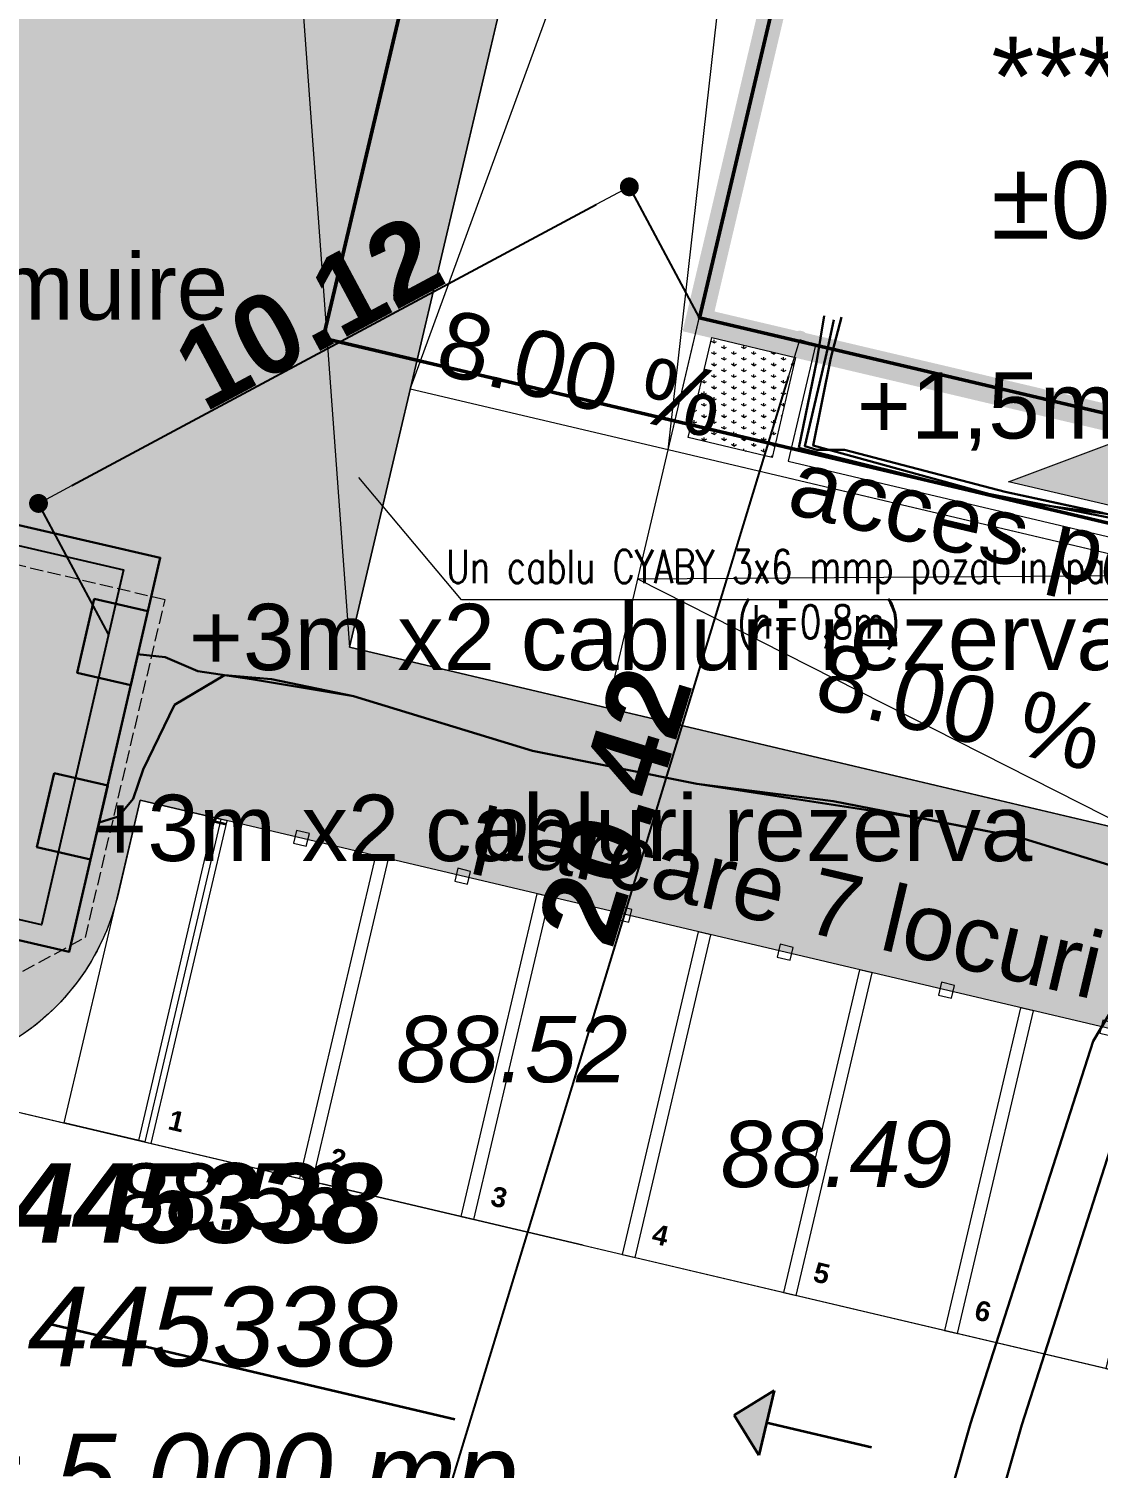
# Model space of a CAD drawing. Header units: millimetres. Extents: x 207782523 to 208144499, y 477594674 to 477848829.
# Drawn here: x 207866029 to 207882167, y 477709438 to 477731154 of the extents above; entities that cross this region are included whole.
import ezdxf
from ezdxf.enums import TextEntityAlignment as Align

# ---------------------------------------------------------------- set-up
doc = ezdxf.new("R2010")
doc.units = ezdxf.units.MM
doc.header["$MEASUREMENT"] = 0
for name, pattern in [('HIDDEN', [270, 200, -70]), ('Hidden Line', [391.22222328186, 282.22222328186, -109]), ('Hosszú szaggatott', [10583.330000000002, 6350, -4233.330000000001])]:
    doc.linetypes.add(name, pattern=pattern)
doc.layers.get('0').update_dxf_attribs({"true_color": 0x787878})
for name, color, linetype, lineweight, true_color in [('0_Pen_No__21', 7, 'Continuous', 20, 0x787878), ('New_sit - accese_Pen_No__1', 7, 'Continuous', 13, 0x787878), ('New_sit - constructii propuse_Pen_No__1', 7, 'Continuous', 13, 0x787878), ('New_sit - constructii propuse_Pen_No__41', 7, 'Continuous', 50, 0x787878), ('New_sit - constructii propuse_Pen_No__61', 7, 'Continuous', 20, 0x787878), ('New_sit - drum_Pen_No__1', 7, 'Continuous', 13, 0x787878), ('New_sit - drum_Pen_No__121', 7, 'Continuous', 35, 0x787878), ('New_sit - drum_Pen_No__21', 7, 'Continuous', 20, 0x787878), ('New_sit - parcare_Pen_No__1', 7, 'Continuous', 13, 0x787878), ('New_sit - vegetatie_Pen_No__1', 7, 'Continuous', 13, 0x787878), ('New_sit - vegetatie_Pen_No__104', 7, 'Continuous', 13, 0x787878), ('sit - adnotatii_Pen_No__7', 7, 'Continuous', 100, 0x787878), ('sit - cota teren_Pen_No__101', 7, 'Continuous', 13, 0x787878)]:
    doc.layers.add(name, color=color, linetype=linetype, lineweight=lineweight, true_color=true_color)
doc.layers.add('C__txt_005', color=7, linetype='Continuous', lineweight=5)
doc.layers.add('New_sit - parcare_Pen_No__41', color=7, linetype='Continuous', lineweight=25)
doc.layers.add('circuite iluminat vitali', color=1, linetype='Continuous')
doc.layers.add('Texte', color=7, linetype='Continuous')
for name, color, linetype, true_color in [('New_sit - accese', 7, 'Continuous', 0x787878), ('New_sit - drum', 7, 'Continuous', 0x787878), ('New_sit - parcare', 7, 'Continuous', 0x787878)]:
    doc.layers.add(name, color=color, linetype=linetype, true_color=true_color)
doc.styles.add('GENERATED_STYLE_1', font='arial.ttf')
doc.styles.add('GENERATED_STYLE_2', font='arialbd.ttf')
doc.styles.add('GENERATED_STYLE_3', font='arialbi.ttf')
doc.styles.add('GENERATED_STYLE_4', font='ariali.ttf')
doc.styles.add('IEL04b_Plan de situatie$0$Standard', font='romans.shx', dxfattribs={"width": 0.75})
doc.dimstyles.new('GENERATED_STYLE__3', dxfattribs={"dimtxt": 1200, "dimasz": 570, "dimexe": 0.18, "dimexo": 0.0625, "dimgap": 0.09, "dimtad": 1, "dimlfac": 0.001, "dimzin": 0, "dimdsep": 46, "dimtxsty": 'GENERATED_STYLE_2', "dimblk": 'ARROWHEAD_11', "dimblk1": 'ARROWHEAD_11', "dimblk2": 'ARROWHEAD_11', "dimcen": 0.09, "dimclrd": 5, "dimclre": 5, "dimclrt": 5, "dimazin": 0, "dimtfac": 1, "dimtdec": 4, "dimtmove": 0, "dimatfit": 3, "dimfxl": 1, "dimtolj": 1, "dimtzin": 0, "dimarcsym": 0})
pattern_1 = [(90, (207891220.2115784, 477723905.0360718), (-300, 0), [43.30127018922195, -129.903810567666]), (90, (207891370.2115784, 477723991.6386108), (-300, 0), [43.30127018922195, -129.903810567666]), (30.00000000000001, (207891220.2115784, 477723905.0360718), (-150.0000000000001, 259.8076211353316), [43.30127018922195, -129.903810567666]), (30.00000000000001, (207891220.2115784, 477724078.2411499), (-150.0000000000001, 259.8076211353316), [43.30127018922195, -129.903810567666]), (149.9999999999998, (207891220.2115784, 477723905.0360718), (150.0000000000011, 259.8076211353309), [43.30127018922195, -129.903810567666]), (149.9999999999998, (207891220.2115784, 477724078.2411499), (150.0000000000011, 259.8076211353309), [43.30127018922195, -129.903810567666])]

# ---------------------------------------------------------------- blocks, each defined once
blk = doc.blocks.new('Parking Place 23[7]', base_point=(207918807.0036342, 477706501.1168815))
at = {"layer": 'New_sit - parcare_Pen_No__1', "color": 7, "linetype": 'Continuous', "lineweight": 13, "flags": 128}
for points in [[(207918709.6674372, 477706524.0442612), (207918904.3398313, 477706478.1895018), (207920050.7063857, 477711344.9890309), (207919856.0339916, 477711390.8437904)], [(207921049.8090751, 477711006.9153467), (207921244.4814693, 477710961.0605873), (207921290.3362287, 477711155.7329814), (207921095.6638346, 477711201.5877409)], [(207921143.0723638, 477705950.8597681), (207921337.7447579, 477705905.0050087), (207922484.1113123, 477710771.8045378), (207922289.4389182, 477710817.6592972)], [(207923483.2140018, 477710433.7308536), (207923677.8863959, 477710387.8760942), (207923723.7411554, 477710582.5484883), (207923529.0687612, 477710628.4032478)], [(207923576.4772904, 477705377.675275), (207923771.1496845, 477705331.8205156), (207924917.5162389, 477710198.6200447), (207924722.8438448, 477710244.4748042)], [(207925916.6189284, 477709860.5463605), (207926111.2913225, 477709814.691601), (207926157.146082, 477710009.3639952), (207925962.4736878, 477710055.2187546)], [(207926009.882217, 477704804.4907819), (207926204.5546111, 477704758.6360224), (207927350.9211655, 477709625.4355516), (207927156.2487714, 477709671.290311)], [(207928350.023855, 477709287.3618674), (207928544.6962491, 477709241.507108), (207928590.5510086, 477709436.1795021), (207928395.8786144, 477709482.0342615)], [(207928443.2871436, 477704231.3062888), (207928637.9595377, 477704185.4515293), (207929784.3260922, 477709052.2510585), (207929589.653698, 477709098.1058179)], [(207930783.4287816, 477708714.1773743), (207930978.1011757, 477708668.3226148), (207931023.9559352, 477708862.9950089), (207930829.2835411, 477708908.8497684)], [(207930876.6920702, 477703658.1217957), (207931071.3644643, 477703612.2670362), (207932217.7310188, 477708479.0665653), (207932023.0586246, 477708524.9213248)], [(207933216.8337082, 477708140.9928812), (207933411.5061023, 477708095.1381217), (207933457.3608618, 477708289.8105158), (207933262.6884677, 477708335.6652753)], [(207933310.0969968, 477703084.9373025), (207933504.7693909, 477703039.0825431), (207934651.1359453, 477707905.8820722), (207934456.4635512, 477707951.7368317)], [(207935650.2386348, 477707567.8083881), (207935844.911029, 477707521.9536286), (207935890.7657884, 477707716.6260228), (207935696.0933943, 477707762.4807822)], [(207935743.5019234, 477702511.7528094), (207935938.1743176, 477702465.89805), (207937084.540872, 477707332.6975791), (207936889.8684779, 477707378.5523385)]]:
    blk.add_lwpolyline(points, close=True, dxfattribs=at)
at = {"layer": 'New_sit - parcare_Pen_No__1', "color": 7, "lineweight": 13, "style": 'GENERATED_STYLE_2'}
for tag, p in [('num_start_0', (207919288.0579414, 477706815.8952223)), ('num_start_1', (207921721.462868, 477706242.7107292)), ('num_start_2', (207924154.8677946, 477705667.0576646)), ('num_start_3', (207926588.2727212, 477705096.3417429)), ('num_start_4', (207929021.6776478, 477704520.6886784)), ('num_start_5', (207931455.0825744, 477703947.5041853)), ('num_start_6', (207933888.4875011, 477703376.7882636))]:
    blk.add_attdef(tag, text='', height=300.0000000000001, rotation=346.7456790635684, dxfattribs=at).set_placement(p, align=Align.MIDDLE_CENTER)
blk = doc.blocks.new('Entrance Symbol 23[10]', base_point=(207934761.8280911, 477715773.6321768))
at = {"layer": 'New_sit - accese', "linetype": 'Continuous', "lineweight": 0, "true_color": 0x000000}
blk.add_hatch(color=18, dxfattribs=at).paths.add_polyline_path([(207934761.8280911, 477715773.6321768), (207933531.0588667, 477717090.9047819), (207931841.7421449, 477716461.4534229)])
at = {"layer": 'New_sit - accese_Pen_No__1', "color": 7, "linetype": 'Continuous', "lineweight": 13}
for p, q in [((207931841.7421449, 477716461.4534229), (207933531.0588667, 477717090.9047819)), ((207934761.8280911, 477715773.6321768), (207933531.0588667, 477717090.9047819)), ((207934761.8280911, 477715773.6321768), (207931841.7421449, 477716461.4534229))]:
    blk.add_line(p, q, dxfattribs=at)
at = {"layer": 'New_sit - accese_Pen_No__1', "color": 7, "lineweight": 13, "style": 'GENERATED_STYLE_1'}
blk.add_attdef('txt', text='', height=1000, rotation=346.7456819209886, dxfattribs=at).set_placement((207933152.4729851, 477715404.6802666), align=Align.MIDDLE_CENTER)
blk = doc.blocks.new('Line_3', base_point=(207929773.7276987, 477701889.8561648))
at = {"layer": 'New_sit - drum', "linetype": 'Continuous', "lineweight": 0, "true_color": 0xffffff}
blk.add_hatch(color=7, dxfattribs=at).paths.add_polyline_path([(207927702.3307261, 477702377.7702842), (207928074.3748131, 477701776.4524003), (207928303.6486099, 477702749.814371)])
at = {"layer": 'New_sit - drum_Pen_No__121', "color": 255, "linetype": 'Continuous', "lineweight": 35}
for p, q in [((207927702.3307261, 477702377.7702842), (207928303.6486099, 477702749.814371)), ((207928303.6486099, 477702749.814371), (207928074.3748131, 477701776.4524003)), ((207927702.3307261, 477702377.7702842), (207928074.3748131, 477701776.4524003)), ((207929773.7276987, 477701889.8561648), (207928189.0117115, 477702263.1333857))]:
    blk.add_line(p, q, dxfattribs=at)
blk = doc.blocks.new('plan de situatie')
at = {"layer": 'New_sit - vegetatie_Pen_No__104', "linetype": 'Continuous', "lineweight": 13}
h = blk.add_hatch(dxfattribs=at)
h.set_pattern_fill('GRASS', color=256, style=0, pattern_type=2)
h.set_pattern_definition(pattern_1)
edge = h.paths.add_edge_path()
edge.add_line((207841822.4544373, 477726258.2185059), (207840659.0736389, 477721132.1268921))
edge.add_line((207840659.0736389, 477721132.1268921), (207841622.670105, 477720521.8431396))
edge.add_line((207841622.670105, 477720521.8431396), (207842279.3736267, 477720105.9268799))
edge.add_line((207842279.3736267, 477720105.9268799), (207842400.2236328, 477719990.5680542))
edge.add_line((207842400.2236328, 477719990.5680542), (207844456.7319946, 477719854.2846069))
edge.add_line((207844456.7319946, 477719854.2846069), (207844827.7478333, 477719766.892395))
edge.add_arc((207845257.1447197, 477719347.8240177), 599.9999925001778, 133.1663308956339, 135.697436632287, ccw=False)
edge.add_arc((207845259.1900754, 477723261.0514294), 3499.99995707341, 263.2312792646912, 276.7088356752473)
edge.add_line((207845668.0737, 477719785.0172119), (207845633.2612305, 477720082.9904785))
edge.add_arc((207845262.1147495, 477723259.7768906), 3198.393599691772, 276.6637024332308, 345.6671148673782)
edge.add_line((207848360.9545288, 477722467.9981079), (207848361.0004883, 477722467.9872437))
edge.add_line((207848361.0004883, 477722467.9872437), (207850481.8305969, 477731460.8419189))
edge.add_line((207850481.8305969, 477731460.8419189), (207850481.890564, 477731460.8264771))
edge.add_arc((207847378.4668445, 477732259.6077439), 3204.57334053099, 345.5661008771638, 393.1957528501733)
edge.add_arc((207858259.1855809, 477739382.0346717), 9800.003094936594, 180.0700931693231, 213.212562959806, ccw=False)
edge.add_arc((207858259.1531195, 477739381.9402097), 9799.97051846473, 179.9271562080824, 180.0695411271849, ccw=False)
edge.add_arc((207858259.1829183, 477739382.0333089), 9800.000199296113, 166.7458634836064, 179.9277007345683, ccw=False)
edge.add_line((207848720.2281799, 477741628.8858643), (207850439.821228, 477748929.2689209))
edge.add_line((207850439.821228, 477748929.2689209), (207847811.7461853, 477749548.3178711))
edge.add_line((207847811.7461853, 477749548.3178711), (207853985.2284851, 477775757.3001709))
edge.add_line((207853985.2284851, 477775757.3001709), (207881239.3995972, 477769337.6253662))
edge.add_line((207881239.3995972, 477769337.6253662), (207883181.0304565, 477777580.6504517))
edge.add_line((207883181.0304565, 477777580.6504517), (207853855.1736145, 477783928.4268799))
edge.add_line((207853855.1736145, 477783928.4268799), (207847193.6538696, 477755647.4082031))
edge.add_line((207847193.6538696, 477755647.4082031), (207841873.7736206, 477733062.2268677))
edge.add_line((207841873.7736206, 477733062.2268677), (207843296.673645, 477732753.9268799))
edge.add_line((207843296.673645, 477732753.9268799), (207842614.6039124, 477729748.5895386))
edge.add_line((207842614.6039124, 477729748.5895386), (207841822.4544373, 477726258.2185059))
h = blk.add_hatch(dxfattribs=at)
h.set_pattern_fill('GRASS', color=256, style=0, pattern_type=2)
h.set_pattern_definition(pattern_1)
edge = h.paths.add_edge_path()
edge.add_line((207859513.7567444, 477719578.7324829), (207859512.4841003, 477719579.0304565))
edge.add_line((207859512.4841003, 477719579.0304565), (207861677.3347168, 477728823.2729492))
edge.add_line((207861677.3347168, 477728823.2729492), (207861677.2886658, 477728823.2828369))
edge.add_arc((207864809.5393187, 477728148.0614235), 3204.203194172089, 120.25838404120469, 167.834870428303, ccw=False)
edge.add_arc((207858259.1826597, 477739382.0333754), 9800.000004803873, 300.2416924466207, 342.9509077905246)
edge.add_line((207867628.5108337, 477736508.7617798), (207867627.9135742, 477736508.904541))
edge.add_line((207867627.9135742, 477736508.904541), (207869290.0168762, 477743462.6653442))
edge.add_line((207869290.0168762, 477743462.6653442), (207870869.3065796, 477721823.0186157))
edge.add_line((207870869.3065796, 477721823.0186157), (207882610.7359619, 477719057.3446655))
edge.add_line((207882610.7359619, 477719057.3446655), (207886213.3083191, 477718209.0298462))
edge.add_arc((207885411.0875295, 477714802.206994), 3500.000020203197, -18.439418973097474, 76.74967345123429, ccw=False)
edge.add_line((207888731.3927307, 477713695.1507568), (207887442.7265625, 477709830.1573486))
edge.add_arc((207889028.5741127, 477712961.9228861), 3510.39425618125, 170.4034586210304, 243.1434893576974, ccw=False)
edge.add_line((207885567.3039551, 477713547.1380005), (207885960.1782837, 477715215.0518799))
edge.add_line((207885960.1782837, 477715215.0518799), (207867709.6413574, 477719513.9355469))
edge.add_line((207867709.6413574, 477719513.9355469), (207867365.7306824, 477718053.8926392))
edge.add_arc((207863938.9456177, 477718888.1773987), 3526.880624518225, 256.3169732147574, 346.31697321475747, ccw=False)
edge.add_line((207863104.6608582, 477715461.392334), (207861883.2166748, 477715748.9589844))
edge.add_line((207861883.2166748, 477715748.9589844), (207861951.9988403, 477716040.9675293))
edge.add_arc((207862685.6750125, 477719155.7258484), 3200.000017532904, 172.403862283547, 256.7456787521594, ccw=False)
h = blk.add_hatch(dxfattribs=at)
h.set_pattern_fill('GRASS', color=256, style=0, pattern_type=2)
h.set_pattern_definition(pattern_1)
h.paths.add_polyline_path([(207869290.01651, 477743462.6699829), (207870869.3065796, 477721823.0186157), (207875615.2741699, 477741971.6114502)])
h = blk.add_hatch(dxfattribs=at)
h.set_pattern_fill('GRASS', color=256, style=0, pattern_type=2)
h.set_pattern_definition(pattern_1)
h.paths.add_polyline_path([(207875980.5090027, 477724985.3951416), (207876335.9282532, 477726494.2966919), (207877601.2984619, 477726196.2408447), (207877245.8813782, 477724687.3486328)])
at = {"layer": '0_Pen_No__21', "linetype": 'HIDDEN', "lineweight": 20}
blk.add_lwpolyline([(207860894.355072, 477724234.6393433), (207859692.7357788, 477719142.3024902), (207861708.8867493, 477716281.9517212), (207863801.0673218, 477715786.8314209), (207866883.5568542, 477717445.5119019), (207868085.1761475, 477722537.8487549)], close=True, dxfattribs=at)
at = {"layer": 'New_sit - accese_Pen_No__1', "linetype": 'Continuous', "lineweight": 13}
for p, q in [((207870869.3065796, 477721823.0186157), (207876303.1067505, 477744891.744873)), ((207871786.4017639, 477725716.4664917), (207877561.9981079, 477741513.0638428)), ((207875679.8496399, 477724799.3713379), (207877561.9981079, 477741513.0638428)), ((207875679.8496399, 477724799.3713379), (207879508.7220459, 477741054.5162354)), ((207875679.8496399, 477724799.3713379), (207871786.4017639, 477725716.4664917)), ((207874762.8047791, 477720905.9252319), (207875679.8999634, 477724799.3731079)), ((207883710.1362305, 477722907.8643188), (207875679.8999634, 477724799.3731079)), ((207883710.1362305, 477722907.8643188), (207875221.3523865, 477722852.6491699)), ((207882793.0410156, 477719014.4164429), (207875221.3523865, 477722852.6491699)), ((207882793.0410156, 477719014.4164429), (207870869.3569031, 477721823.0204468)), ((207844456.7319946, 477719854.2846069), (207873863.4871216, 477712927.5722046)), ((207874395.0262146, 477712802.3690796), (207870456.7202454, 477713730.0305176))]:
    blk.add_line(p, q, dxfattribs=at)
at = {"layer": 'New_sit - constructii propuse_Pen_No__1', "linetype": 'Continuous', "lineweight": 13, "flags": 128}
blk.add_lwpolyline([(207891723.5801392, 477723126.5022583), (207877901.8515015, 477726381.8133545), (207877489.22229, 477724630.0319824), (207888023.117981, 477722148.7903442), (207887965.79953, 477721905.4498291), (207883710.1362305, 477722907.8643188), (207883710.1333923, 477722907.8521729), (207875679.8496399, 477724799.3713379), (207880196.5546265, 477743974.6497192), (207876303.1064453, 477744891.744873), (207870869.3066711, 477721823.0186157), (207882793.0384216, 477719014.4036255), (207882793.0410156, 477719014.4164429), (207886213.3083191, 477718209.0298462, -0.4409957015812059), (207888731.3927307, 477713695.1507568), (207887442.7265625, 477709830.1573486, 0.0591887505356035), (207888220.5762024, 477709545.7837524), (207890977.7745972, 477708896.3302002)], format="xyb", dxfattribs=at)
at = {"layer": 'New_sit - constructii propuse_Pen_No__41', "linetype": 'Continuous', "lineweight": 50, "flags": 128}
for points in [[(207854514.824585, 477764920.8621216), (207857974.4665527, 477764105.9492188), (207858593.5065308, 477766734.0296021), (207874795.7763672, 477762917.6118164), (207874256.9822083, 477760630.2081299), (207878880.4515686, 477759541.1575928), (207878509.8218689, 477757967.6813965), (207883327.9995728, 477756832.7676392), (207884489.6238403, 477761764.3426514), (207899966.0791931, 477758118.8892212), (207891723.6976013, 477723126.5748901), (207876149.906189, 477726794.9556274), (207879738.0296631, 477742028.0218506), (207850731.8295593, 477748860.4857178)], [(207850731.8295593, 477748860.4857178), (207854514.824585, 477764920.8621216), (207857984.2001648, 477764103.6564941), (207866168.9048157, 477762175.7628784), (207866787.9447937, 477764803.8432007), (207874795.7763672, 477762917.6118164), (207874256.9822083, 477760630.2081299), (207878880.4515686, 477759541.1575928), (207878509.8218689, 477757967.6813965), (207883327.9995728, 477756832.7676392), (207884489.6238403, 477761764.3426514), (207899966.0791931, 477758118.8892212), (207891723.6976013, 477723126.5748901), (207876149.906189, 477726794.9556274), (207879738.0296631, 477742028.0218506)], [(207854514.824585, 477764920.8621216), (207873690.0554199, 477760404.168335), (207873770.301239, 477760744.8449707), (207878880.4515686, 477759541.1575928), (207878524.6485901, 477758030.6269531), (207883342.8262939, 477756895.7131958), (207884489.6238403, 477761764.3426514), (207899966.0791931, 477758118.8892212), (207891723.6976013, 477723126.5748901), (207876149.906189, 477726794.9556274), (207880196.5772705, 477743974.7457886), (207851190.3771667, 477750807.2096558)], [(207854514.824585, 477764920.8621216), (207873690.0554199, 477760404.168335), (207873770.301239, 477760744.8449707), (207878880.4515686, 477759541.1575928), (207878509.8218689, 477757967.6813965), (207883327.9995728, 477756832.7676392), (207884489.6238403, 477761764.3426514), (207899966.0791931, 477758118.8892212), (207891723.6976013, 477723126.5748901), (207876149.906189, 477726794.9556274), (207880196.5772705, 477743974.7457886), (207851190.3771667, 477750807.2096558)], [(207854514.824585, 477764920.8621216), (207873690.0554199, 477760404.168335), (207873770.301239, 477760744.8449707), (207878880.4515686, 477759541.1575928), (207878509.8218689, 477757967.6813965), (207883327.9995728, 477756832.7676392), (207884489.6238403, 477761764.3426514), (207899966.0791931, 477758118.8892212), (207891723.6976013, 477723126.5748901), (207876149.906189, 477726794.9556274), (207880196.5772705, 477743974.7457886), (207851190.3771667, 477750807.2096558)], [(207870474.1212158, 477726488.09021), (207874891.678833, 477745224.2229614), (207880196.5546265, 477743974.6497192), (207876149.906189, 477726794.9556274), (207891723.6025391, 477723126.59729), (207891356.7644653, 477721569.2182007)]]:
    blk.add_lwpolyline(points, close=True, dxfattribs=at)
at = {"layer": 'New_sit - constructii propuse_Pen_No__61', "linetype": 'Continuous', "lineweight": 20, "flags": 128}
blk.add_lwpolyline([(207851190.3545227, 477750807.1135254), (207854514.824585, 477764920.8621216), (207866168.9048157, 477762175.7628784), (207873690.0554199, 477760404.168335), (207873770.301239, 477760744.8449707), (207878880.4515686, 477759541.1575928), (207878509.8218689, 477757967.6813965), (207883327.9995728, 477756832.7676392), (207884489.6238403, 477761764.3426514), (207899966.0791931, 477758118.8892212), (207891723.6976013, 477723126.5748901), (207876149.906189, 477726794.9556274), (207880196.5546265, 477743974.6497192)], close=True, dxfattribs=at)
at = {"layer": 'New_sit - drum_Pen_No__1', "linetype": 'Continuous', "lineweight": 13}
blk.add_line((207874395.0262146, 477712802.3690796), (207891745.9545288, 477708715.3867188), dxfattribs=at)
at = {"layer": 'New_sit - drum_Pen_No__121', "linetype": 'Hosszú szaggatott', "lineweight": 35}
blk.add_line((207845675.7026672, 477716485.0569458), (207889898.8564758, 477706068.3665161), dxfattribs=at)
at = {"layer": 'New_sit - drum_Pen_No__21', "linetype": 'Continuous', "lineweight": 20, "flags": 128}
blk.add_lwpolyline([(207861942.710022, 477715735.4914551), (207870456.4705811, 477713730.0893555), (207870456.7202454, 477713730.0305176), (207874394.2803955, 477712802.5447388, 4.25690882934323e-05), (207874395.0262146, 477712802.3690186), (207882911.9434509, 477710796.2233276), (207885345.3483582, 477710223.0388184), (207887778.7532959, 477709649.8543091), (207890212.1582031, 477709076.6698608)], format="xyb", dxfattribs=at)
at = {"layer": 'New_sit - parcare_Pen_No__1', "linetype": 'Continuous', "lineweight": 13, "flags": 128}
blk.add_lwpolyline([(207867365.7270508, 477718053.8772583, -0.4098152098541127), (207863156.2774353, 477715449.236084), (207873863.4871216, 477712927.5721436), (207887247.2142334, 477709775.0574951), (207888220.5762024, 477709545.7837524, -0.3953693047909299), (207885567.3039551, 477713547.1380005), (207885960.1783142, 477715215.0519409), (207867709.6413574, 477719513.9355469)], format="xyb", close=True, dxfattribs=at)
blk.add_lwpolyline([(207867779.974823, 477714360.5334473), (207866563.2723694, 477714647.1256714), (207867709.6413574, 477719513.9355469), (207868926.343811, 477719227.3432617)], close=True, dxfattribs=at)
at = {"layer": 'New_sit - vegetatie_Pen_No__1', "linetype": 'Continuous', "lineweight": 13, "flags": 128}
blk.add_lwpolyline([(207859513.7567444, 477719578.7324829), (207859512.4841003, 477719579.0304565), (207861677.3347168, 477728823.2729492), (207861677.2886658, 477728823.2828369, -0.2106259012013292), (207863194.9401245, 477730915.7296753, 0.1885417267687956), (207867628.5108337, 477736508.7617798), (207867627.9135742, 477736508.904541), (207869290.0168762, 477743462.6653442), (207870869.3065796, 477721823.0186157), (207882610.7359619, 477719057.3446655), (207886213.3083191, 477718209.0298462, -0.4409957015813921), (207888731.3927307, 477713695.1507568), (207887442.7265625, 477709830.1573486, -0.3284933451120031), (207885567.3039551, 477713547.1380005), (207885960.1782837, 477715215.0518799), (207867709.6413574, 477719513.9355469), (207867365.7306824, 477718053.8926392, -0.414213562373095), (207863104.6608582, 477715461.392334), (207861883.2166748, 477715748.9589844), (207861951.9988403, 477716040.9675293, -0.38557624065586)], format="xyb", close=True, dxfattribs=at)
for points in [[(207869290.01651, 477743462.6699829), (207870869.3065796, 477721823.0186157), (207875615.2741699, 477741971.6114502)], [(207875980.5090027, 477724985.3951416), (207876335.9282532, 477726494.2966919), (207877601.2984619, 477726196.2408447), (207877245.8813782, 477724687.3486328)]]:
    blk.add_lwpolyline(points, close=True, dxfattribs=at)
at = {"layer": 'New_sit - accese', "linetype": 'Continuous', "lineweight": 13}
ref = blk.add_blockref('Entrance Symbol 23[10]', (207883734.8017273, 477723633.059082), dxfattribs=at)
ref.add_attrib('txt', 'acces personal', dxfattribs={"layer": 'New_sit - accese_Pen_No__1', "color": 7, "lineweight": 13, "height": 1000, "rotation": 346.7444245723552, "style": 'GENERATED_STYLE_1'}).set_placement((207882125.4465942, 477723264.1071167), align=Align.MIDDLE_CENTER)
at = {"layer": 'New_sit - drum', "linetype": 'Continuous', "lineweight": 35}
blk.add_blockref('Line_3', (207878746.7012939, 477709749.28302), dxfattribs=at)
at = {"layer": 'New_sit - parcare', "linetype": 'Continuous', "lineweight": 13}
ref = blk.add_blockref('Parking Place 23[7]', (207867779.9772644, 477714360.5437622), dxfattribs=at)
ref.add_attrib('num_start', '1', dxfattribs={"layer": 'New_sit - parcare_Pen_No__1', "color": 7, "lineweight": 13, "height": 300.0000000000001, "rotation": 346.7444245723552, "style": 'GENERATED_STYLE_2'}).set_placement((207868261.0315857, 477714675.3220825), align=Align.MIDDLE_CENTER)
ref.add_attrib('num_start_1', '2', dxfattribs={"layer": 'New_sit - parcare_Pen_No__1', "color": 7, "lineweight": 13, "height": 300.0000000000001, "rotation": 346.7444245723552, "style": 'GENERATED_STYLE_2'}).set_placement((207870694.4364929, 477714102.1375732), align=Align.MIDDLE_CENTER)
ref.add_attrib('num_start_2', '3', dxfattribs={"layer": 'New_sit - parcare_Pen_No__1', "color": 7, "lineweight": 13, "height": 300.0000000000001, "rotation": 346.7444245723552, "style": 'GENERATED_STYLE_2'}).set_placement((207873127.8414307, 477713526.4845581), align=Align.MIDDLE_CENTER)
ref.add_attrib('num_start_3', '4', dxfattribs={"layer": 'New_sit - parcare_Pen_No__1', "color": 7, "lineweight": 13, "height": 300.0000000000001, "rotation": 346.7444245723552, "style": 'GENERATED_STYLE_2'}).set_placement((207875561.2463379, 477712955.7686157), align=Align.MIDDLE_CENTER)
ref.add_attrib('num_start_4', '5', dxfattribs={"layer": 'New_sit - parcare_Pen_No__1', "color": 7, "lineweight": 13, "height": 300.0000000000001, "rotation": 346.7444245723552, "style": 'GENERATED_STYLE_2'}).set_placement((207877994.6512756, 477712380.1155396), align=Align.MIDDLE_CENTER)
ref.add_attrib('num_start_5', '6', dxfattribs={"layer": 'New_sit - parcare_Pen_No__1', "color": 7, "lineweight": 13, "height": 300.0000000000001, "rotation": 346.7444245723552, "style": 'GENERATED_STYLE_2'}).set_placement((207880428.0561829, 477711806.9310303), align=Align.MIDDLE_CENTER)
ref.add_attrib('num_start_6', '7', dxfattribs={"layer": 'New_sit - parcare_Pen_No__1', "color": 7, "lineweight": 13, "height": 300.0000000000001, "rotation": 346.7444245723552, "style": 'GENERATED_STYLE_2'}).set_placement((207882861.4611206, 477711236.2151489), align=Align.MIDDLE_CENTER)
at = {"layer": 'New_sit - accese_Pen_No__1', "linetype": 'Continuous', "lineweight": 13, "char_height": 1000, "attachment_point": 7, "rotation": 346.74567906299825, "style": 'GENERATED_STYLE_1'}
for insert in [(207872124.4126892, 477725951.7527466), (207877844.4076233, 477720926.9422607)]:
    blk.add_mtext('\\A1;{\\pql;\\fArial|b0|i0|c0|p34;8.00 %}', dxfattribs=dict(at, insert=insert))
at = {"layer": 'sit - adnotatii_Pen_No__7', "linetype": 'Continuous', "lineweight": 100, "char_height": 1200}
for s, insert, attachment_point, line_spacing_factor, style in [('\\A1;{\\pql;\\fArial|b1|i0|c0|p34;CLINICA\\P\\pql;\\fArial|b1|i0|c0|p34;OBSTETRICA-GINECOLOGIE\\P\\pql;\\fArial|b0|i0|c0|p34;D+P+4E+E\\fArial|b0|i0|c0|p34;\\A1{\\H.66x;\\S ^ tehnic;}\\P\\pql;\\fArial|b0|i0|c0|p34;*****\\P\\pql;\\fArial|b0|i0|c0|p34;A\\fArial|b0|i0|c0|p34;\\A1{\\H.66x;\\S ^ c;}\\fArial|b0|i0|c0|p34; = 1.005 mp\\P\\pql;\\fArial|b0|i0|c0|p34;A\\fArial|b0|i0|c0|p34;\\A1{\\H.66x;\\S ^ cd;}\\fArial|b0|i0|c0|p34; = 6.400 mp\\P\\pql;\\fArial|b0|i0|c0|p34;*****\\P\\pql;\\fArial|b0|i0|c0|p34;grad.rez.foc \\fArial|b1|i0|c0|p34;II\\P\\pql;\\fArial|b0|i0|c0|p34;*****\\P\\pql;\\fArial|b0|i0|c0|p34;categ.imp. \\fArial|b1|i0|c0|p34;B\\P\\pql;\\fArial|b0|i0|c0|p34;*****\\P\\pql;\\fArial|b0|i0|c0|p34;\\H0.971429x;±0.00 = 90.95}', (207880553.870697, 477727973.0872803), 7, 0.939259909363396, 'GENERATED_STYLE_2'), ('\\A1;{\\pqc;\\fArial|b1|i1|c0|p34;CF 445338\\P\\pqc;\\fArial|b0|i1|c0|p34;cad.445338\\P\\pqc;\\fArial|b0|i1|c0|p34;S\\fArial|b0|i1|c0|p34;\\A1{\\H.66x;\\S ^ teren ;}\\fArial|b0|i1|c0|p34;= 5.000 mp}', (207867219.9441833, 477708399.1959839), 8, 0.9314640073839691, 'GENERATED_STYLE_3')]:
    blk.add_mtext(s, dxfattribs=dict(at, insert=insert, attachment_point=attachment_point, line_spacing_factor=line_spacing_factor, style=style))
at = {"layer": 'sit - adnotatii_Pen_No__7', "linetype": 'Continuous', "lineweight": 100, "insert": (207872646.2246399, 477718423.6950073), "char_height": 999.9999999999999, "attachment_point": 7, "rotation": 346.7456790633526, "style": 'GENERATED_STYLE_1'}
blk.add_mtext('\\A1;{\\pql;\\fArial|b0|i0|c0|p34;parcare \\fArial|b0|i0|c0|p34;7\\fArial|b0|i0|c0|p34; locuri}', dxfattribs=at)
at = {"layer": 'sit - cota teren_Pen_No__101', "linetype": 'Continuous', "lineweight": 13, "char_height": 1000, "attachment_point": 7, "style": 'GENERATED_STYLE_4'}
for s, insert in [('\\A1;{\\pql;\\fArial|b0|i1|c0|p34;88.52}', (207871571.653717, 477715246.6715698)), ('\\A1;{\\pql;\\fArial|b0|i1|c0|p34;88.49}', (207876469.5496521, 477713664.1946411)), ('\\A1;{\\pql;\\fArial|b0|i1|c0|p34;88.56}', (207867323.3175964, 477713022.0742798))]:
    blk.add_mtext(s, dxfattribs=dict(at, insert=insert))
blk = doc.blocks.new('ARROWHEAD_11')
at = {"color": 0, "linetype": 'Continuous', "lineweight": 0}
blk.add_line((0, 0), (-1, 0), dxfattribs=at)
at = {"color": 0, "linetype": 'Continuous', "lineweight": 0, "const_width": 0.25, "flags": 128}
blk.add_lwpolyline([(-0.125, 0, 1), (0.125, 0, 1)], format="xyb", close=True, dxfattribs=at)
blk = doc.blocks.new('*D89')
at = {"layer": 'circuite iluminat vitali', "color": 5, "lineweight": -2, "transparency": 16777216}
for p, q in [((207877901.8976058, 477726382.281114), (207877660.3623755, 477726455.9748255)), ((207877494.1944349, 477725910.7333671), (207871867.1054612, 477707467.6368716)), ((207871942.1284212, 477706848.8067587), (207871700.5931908, 477706922.5004702))]:
    blk.add_line(p, q, dxfattribs=at)
at = {"layer": 'Defpoints', "color": 0, "lineweight": 30, "transparency": 16777216}
for p in [(207877901.9573853, 477726382.262875), (207871700.7653557, 477706922.4479417), (207871942.1882007, 477706848.7885197)]:
    blk.add_point(p, dxfattribs=at)
at = {"layer": 'circuite iluminat vitali', "color": 5, "lineweight": -2, "transparency": 16777216, "xscale": 570, "yscale": 570, "zscale": 570}
for p, rotation in [((207877660.5345404, 477726455.9222971), 73.03276744533403), ((207871700.7653557, 477706922.4479417), 253.032767445334)]:
    blk.add_blockref('ARROWHEAD_11', p, dxfattribs=dict(at, rotation=rotation))
at = {"layer": 'circuite iluminat vitali', "color": 5, "lineweight": 30, "transparency": 16777216, "insert": (207874876.7478307, 477719431.7204632), "char_height": 1200, "attachment_point": 5, "rotation": 73.032767445334, "style": 'GENERATED_STYLE_2'}
blk.add_mtext('\\A1;20.42', dxfattribs=at)
blk = doc.blocks.new('*D90')
at = {"layer": 'circuite iluminat vitali', "color": 5, "lineweight": -2, "transparency": 16777216}
for p, q in [((207876149.8766924, 477726795.0107155), (207875092.0014218, 477728769.6728703)), ((207866678.3862041, 477724262.0872633), (207874589.645016, 477728500.3439376)), ((207867233.7350667, 477722018.4135073), (207866175.859796, 477723993.075662))]:
    blk.add_line(p, q, dxfattribs=at)
at = {"layer": 'Defpoints', "color": 0, "lineweight": 30, "transparency": 16777216}
for p in [(207875092.086423, 477728769.5142046), (207876149.9062067, 477726794.9556233), (207867233.764581, 477722018.358415)]:
    blk.add_point(p, dxfattribs=at)
at = {"layer": 'circuite iluminat vitali', "color": 5, "lineweight": -2, "transparency": 16777216, "xscale": 570, "yscale": 570, "zscale": 570}
for p, rotation in [((207875092.086423, 477728769.5142046), 28.17905329742258), ((207866175.9447972, 477723992.9169964), 208.1790532974226)]:
    blk.add_blockref('ARROWHEAD_11', p, dxfattribs=dict(at, rotation=rotation))
at = {"layer": 'circuite iluminat vitali', "color": 5, "lineweight": 30, "transparency": 16777216, "insert": (207870250.9361372, 477726871.1625202), "char_height": 1200, "attachment_point": 5, "rotation": 28.179053297422573, "style": 'GENERATED_STYLE_2'}
blk.add_mtext('\\A1;10.12', dxfattribs=at)

msp = doc.modelspace()

# ---------------------------------------------------------------- block references
msp.add_blockref('plan de situatie', (0, 0))

# ---------------------------------------------------------------- next in the draw order: linework, layer by layer
at = {"color": 36, "true_color": 0x7f3300, "const_width": 400}
msp.add_lwpolyline([(207851177.2020901, 477750751.7020441), (207880183.4248647, 477743919.3343945), (207876136.7311358, 477726739.448033), (207891710.522543, 477723071.067306), (207899952.9041273, 477758063.3816381), (207884476.4487941, 477761708.8350145), (207883314.8244889, 477756777.2600313), (207878496.6468079, 477757912.1737902), (207878867.2765126, 477759485.6499746), (207873757.1261667, 477760689.3374102), (207873676.8803376, 477760348.6607204), (207854501.649516, 477764865.3545262), (207851177.2020901, 477750751.7020441)], dxfattribs=at)
at = {"color": 1, "linetype": 'Hidden Line', "ltscale": 20}
msp.add_circle((207888236.9181509, 477751828.6022703), 97000, dxfattribs=at)
at = {"layer": 'C__txt_005'}
msp.add_lwpolyline([(207883476.7493457, 477722541.0702495), (207872557.3306167, 477722541.0702495), (207871009.8010371, 477724382.5266607)], dxfattribs=at)
at = {"layer": 'circuite iluminat vitali', "color": 6, "lineweight": 30}
for points in [[(207867665.5476815, 477721720.6983013), (207868085.1761475, 477721671.8598604), (207868581.9555827, 477721462.7570322), (207869387.9335954, 477721339.8429282), (207870927.4464662, 477721085.7757894), (207873630.858299, 477720259.2647913), (207876110.57893, 477719762.0033224), (207878166.7265236, 477719500.3777647), (207880985.4776229, 477718955.0520188), (207882917.5414359, 477718358.3748262), (207883732.1746674, 477718634.7231445), (207884586.1413047, 477720429.1957754), (207884909.909123, 477721642.3471465), (207884831.1624968, 477722210.759415), (207884658.6190829, 477723074.6559542), (207884431.600106, 477723240.1485227), (207883702.1388588, 477723531.1299129), (207880762.884277, 477724167.6419196), (207878339.4272264, 477724800.8336186), (207877922.9381194, 477724800.8336186), (207877739.3539235, 477724858.3262436), (207878087.9928587, 477726338.4425278), (207878178.0332125, 477726761.054775)], [(207879429.4184563, 477707273.0047985), (207880241.3221571, 477710114.3008772), (207882092.3924016, 477715881.7342444), (207883732.1746674, 477718634.7231445), (207884578.6755973, 477721441.5399185), (207884577.1858658, 477721823.2923661), (207884516.8517376, 477722148.4143679), (207884519.0863349, 477722391.0341464), (207884422.2537835, 477722900.9956238), (207884227.6989289, 477723089.8500008), (207883771.985957, 477723417.5687778), (207883771.985957, 477723417.5687778), (207882963.8017273, 477723656.059082), (207880179.8387656, 477724201.9245261), (207877649.5002564, 477724830.0408463), (207877920.6314006, 477726151.2262751), (207878031.7971412, 477726825.45678)], [(207882232.5115679, 477723849.3859162), (207880762.884277, 477724167.6419196), (207878339.4272264, 477724800.8336186), (207877922.9381194, 477724800.8336186), (207877739.3539235, 477724858.3262436), (207878087.8501492, 477726338.0067165), (207878178.0332125, 477726761.054775)], [(207880200.4184563, 477707250.0047985), (207881012.3221571, 477710091.3008772), (207882863.3924016, 477715858.7342444), (207884503.1746674, 477718611.7231445), (207885349.6755973, 477721418.5399185), (207885348.1858658, 477721800.2923661), (207885287.8517376, 477722125.4143679), (207885290.0863349, 477722368.0341464), (207885193.2537835, 477722877.9956238), (207884998.6989289, 477723066.8500008), (207884542.985957, 477723394.5687778), (207884542.985957, 477723394.5687778), (207883734.8017273, 477723633.059082), (207880915.4428406, 477724028.6542053), (207877863.7745026, 477724866.0979792), (207878134.9056468, 477726187.2834079), (207878295.0517895, 477726802.45678)], [(207867091.0860719, 477719179.8878522), (207867385.5410736, 477719271.3564316), (207867604.3655231, 477719536.84789), (207867756.4798949, 477719977.2286032), (207868230.3856377, 477720954.9251385), (207868984.9445891, 477721401.2999802), (207869691.7253433, 477721339.8429282), (207870927.4464662, 477721085.7757894), (207873630.858299, 477720259.2647913), (207876110.57893, 477719762.0033224), (207879576.1020733, 477719227.7148917), (207880985.4776229, 477718955.0520188), (207881951.5095294, 477718656.7134225), (207882917.5414359, 477718358.3748262)]]:
    msp.add_lwpolyline(points, dxfattribs=at)
at = {"layer": 'circuite iluminat vitali', "color": 5, "lineweight": 30}
msp.add_lwpolyline([(207860998.4226578, 477724793.4246599), (207868013.6069515, 477723172.5293046), (207866640.3498758, 477717229.1157228), (207859625.3202571, 477718849.9753395)], close=True, dxfattribs=at)
at = {"layer": 'circuite iluminat vitali', "color": 2}
msp.add_lwpolyline([(207861028.3100623, 477724478.5076416), (207867458.8886918, 477722992.6885104), (207866220.7060825, 477717633.8729859), (207859790.2669142, 477719119.6598938)], close=True, dxfattribs=at)
at = {"layer": 'circuite iluminat vitali', "color": 6, "lineweight": 30}
for points in [[(207867018.0574846, 477722555.7131276), (207867827.8559777, 477722368.6049119), (207867569.9863643, 477721252.5533076), (207866760.1878713, 477721439.6615233)], [(207866410.2223856, 477719925.02187), (207867220.0208786, 477719737.9136543), (207866962.1512652, 477718621.8620501), (207866152.3527722, 477718808.9702657)]]:
    msp.add_lwpolyline(points, close=True, dxfattribs=at)
at = {"layer": 'New_sit - parcare_Pen_No__41', "color": 7, "linetype": 'Continuous', "lineweight": 35}
msp.add_line((207869010.4823063, 477719148.8122157), (207868815.8099122, 477719194.6669751), dxfattribs=at)

# ---------------------------------------------------------------- next in the draw order: texts
at = {"layer": 'C__txt_005', "insert": (207877947.2654325, 477722541.0702495), "char_height": 500, "width": 12287.33560764295, "attachment_point": 5, "style": 'IEL04b_Plan de situatie$0$Standard'}
msp.add_mtext('Un cablu CYABY 3x6 mmp pozat in pamant (h=0,8m)', dxfattribs=at)
at = {"layer": 'Texte', "color": 7, "linetype": 'Continuous', "lineweight": 100, "char_height": 1000, "attachment_point": 7, "style": 'GENERATED_STYLE_1'}
for s, insert in [('\\A1;\\pxql;Amplasare GE + imprejmuire\\P\\pq*;platforma 7.2x6.1m', (207851068.7972887, 477724795.430244)), ('\\A1;\\pxi-3,l4,t4;+1,5m x4 cabluri urcarepe perete\\P ', (207877525.8443744, 477723003.826195)), ('\\A1;\\pxi-3,l4,t4;+3m x2 cabluri rezerva ', (207867445.7549012, 477721464.5089024)), ('\\A1;\\pxi-3,l4,t4;+3m x2 cabluri rezerva ', (207866003.2248385, 477718583.6868899))]:
    msp.add_mtext(s, dxfattribs=dict(at, insert=insert))

# ---------------------------------------------------------------- next in the draw order: dimensions: what is measured, and where the dimension line sits
at = {"layer": 'circuite iluminat vitali', "color": 6, "lineweight": 30}
for base, p1, p2, angle, picture, middle in [((207875092.086423, 477728769.5142046), (207867233.764581, 477722018.3584151), (207876149.9062067, 477726794.9556233), 28.179053297502296, '*D90', (207870540.3072008, 477726331.0136919)), ((207871700.7653557, 477706922.4479417), (207877901.9573853, 477726382.2628749), (207871942.1882006, 477706848.7885196), 253.03276744520525, '*D89', (207875462.8523149, 477719252.8967998))]:
    dim = msp.add_linear_dim(base=base, p1=p1, p2=p2, angle=angle, dimstyle='GENERATED_STYLE__3', dxfattribs=at)
    dim.commit()
    dim.dimension.update_dxf_attribs({"geometry": picture, "text_midpoint": middle, "dimtype": 161})

doc.saveas('drawing.dxf')
